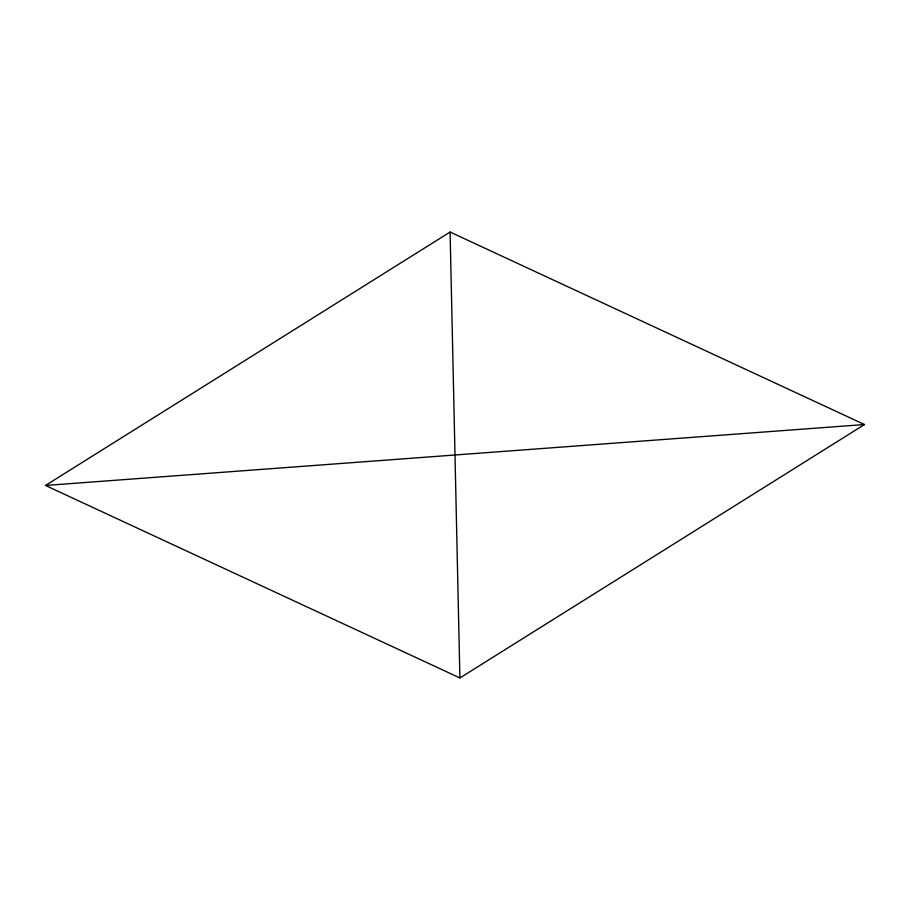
<?xml version="1.0" encoding="UTF-8"?>
<svg xmlns="http://www.w3.org/2000/svg" width="910" height="910" viewBox="0 0 910 910"><rect width="100%" height="100%" fill="white"/><g stroke="black" fill="none" stroke-linecap="round" stroke-linejoin="round"><path stroke-width="1.36" d="M45.5 485.462L450.097 232.05L864.5 424.538L459.903 677.95L45.5 485.462L864.5 424.538M450.097 232.05L459.903 677.95"/></g></svg>
